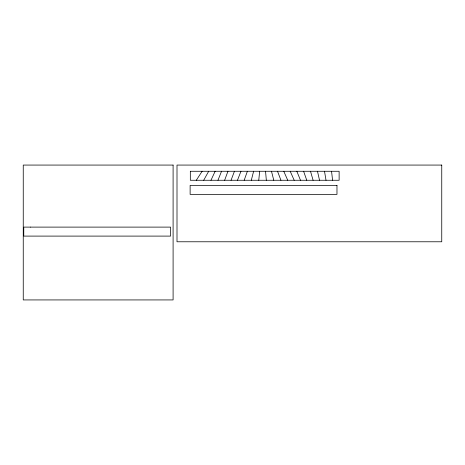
<?xml version="1.0" encoding="UTF-8"?>
<svg xmlns="http://www.w3.org/2000/svg" width="465" height="465" viewBox="0 0 465 465"><rect width="100%" height="100%" fill="white"/><g stroke="black" fill="none" stroke-linecap="round" stroke-linejoin="round"><path stroke-width="0.7" d="M258.767 180.269L259.639 171.277M251.309 180.269L253.611 171.277M244.183 180.269L247.386 171.277M224.636 180.269L227.955 171.277M231.047 180.269L234.436 171.277M237.464 180.269L240.957 171.277M217.963 180.269L221.543 171.277M210.965 180.269L215.15 171.277M203.699 180.269L208.68 171.277M196.294 180.269L202.13 171.277M290.212 171.277L294.194 180.269M283.772 171.277L287.73 180.269M296.833 171.277L300.483 180.269M277.535 171.277L280.941 180.269M303.61 171.277L306.755 180.269M310.51 171.277L313.096 180.269M271.484 171.277L273.78 180.269M317.485 171.277L319.525 180.269M324.512 171.277L326.023 180.269M331.562 171.277L332.562 180.269M265.562 171.277L266.329 180.269M190.325 171.277L190.325 180.269L339.125 180.269L339.125 171.277L190.325 171.277M173.096 165.069L23.25 165.069L23.25 299.931L173.096 299.931L173.096 165.069M441.75 165.069L177.002 165.069L177.002 241.777L441.75 241.777L441.75 165.069M336.974 185.395L190.127 185.395L190.127 194.387L336.974 194.387L336.974 185.395M30.696 227.106L23.767 227.106L23.773 236.098L170.556 236.098L170.55 227.106L30.696 227.106"/></g></svg>
